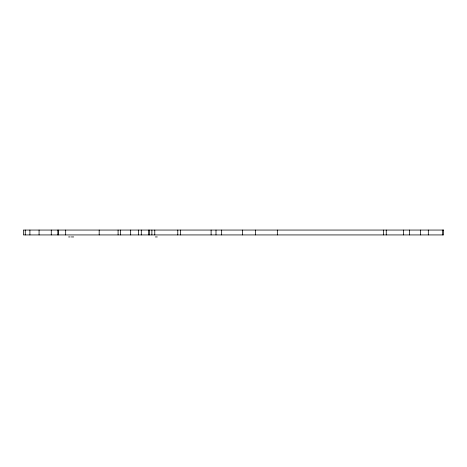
<?xml version="1.0" encoding="UTF-8"?>
<svg xmlns="http://www.w3.org/2000/svg" width="467" height="467" viewBox="0 0 467 467"><rect width="100%" height="100%" fill="white"/><g stroke="black" fill="none" stroke-linecap="round" stroke-linejoin="round"><path stroke-width="0.7" d="M68.585 236.944L70.143 236.944M71.363 236.944L73.704 236.944M155.353 236.944L157.303 236.944M442.628 230.056L442.628 234.93M428.309 230.056L428.309 234.93M420.627 230.056L420.627 234.93M409.501 230.056L409.501 234.93M403.646 230.056L403.646 234.93M386.25 230.056L386.25 234.93M383.623 230.056L383.623 234.93M277.328 230.056L277.328 234.93M255.507 230.056L255.507 234.93M242.414 230.056L242.414 234.93M221.667 230.056L221.667 234.93M215.999 230.056L215.999 234.93M211.107 230.056L211.107 234.93M180.63 230.056L180.63 234.93M177.787 230.056L177.787 234.93M154.781 230.056L154.781 234.93M151.886 230.056L151.886 234.93M149.65 230.056L149.65 234.93M148.646 230.056L148.646 234.93M141.285 230.056L141.285 234.93M138.512 230.056L138.512 234.93M130.672 230.056L130.672 234.93M120.591 230.056L120.591 234.93M118.087 230.056L118.087 234.93M99.179 230.056L99.179 234.93M65.684 230.056L65.684 234.93M58.62 230.056L58.62 234.93M57.826 230.056L57.826 234.93M51.265 230.056L51.265 234.93M39.07 230.056L39.07 234.93M29.906 230.056L29.906 234.93M25.253 230.056L25.253 234.93M443.65 230.056L23.35 230.056L23.35 234.93L443.65 234.93L443.65 230.056"/></g></svg>
